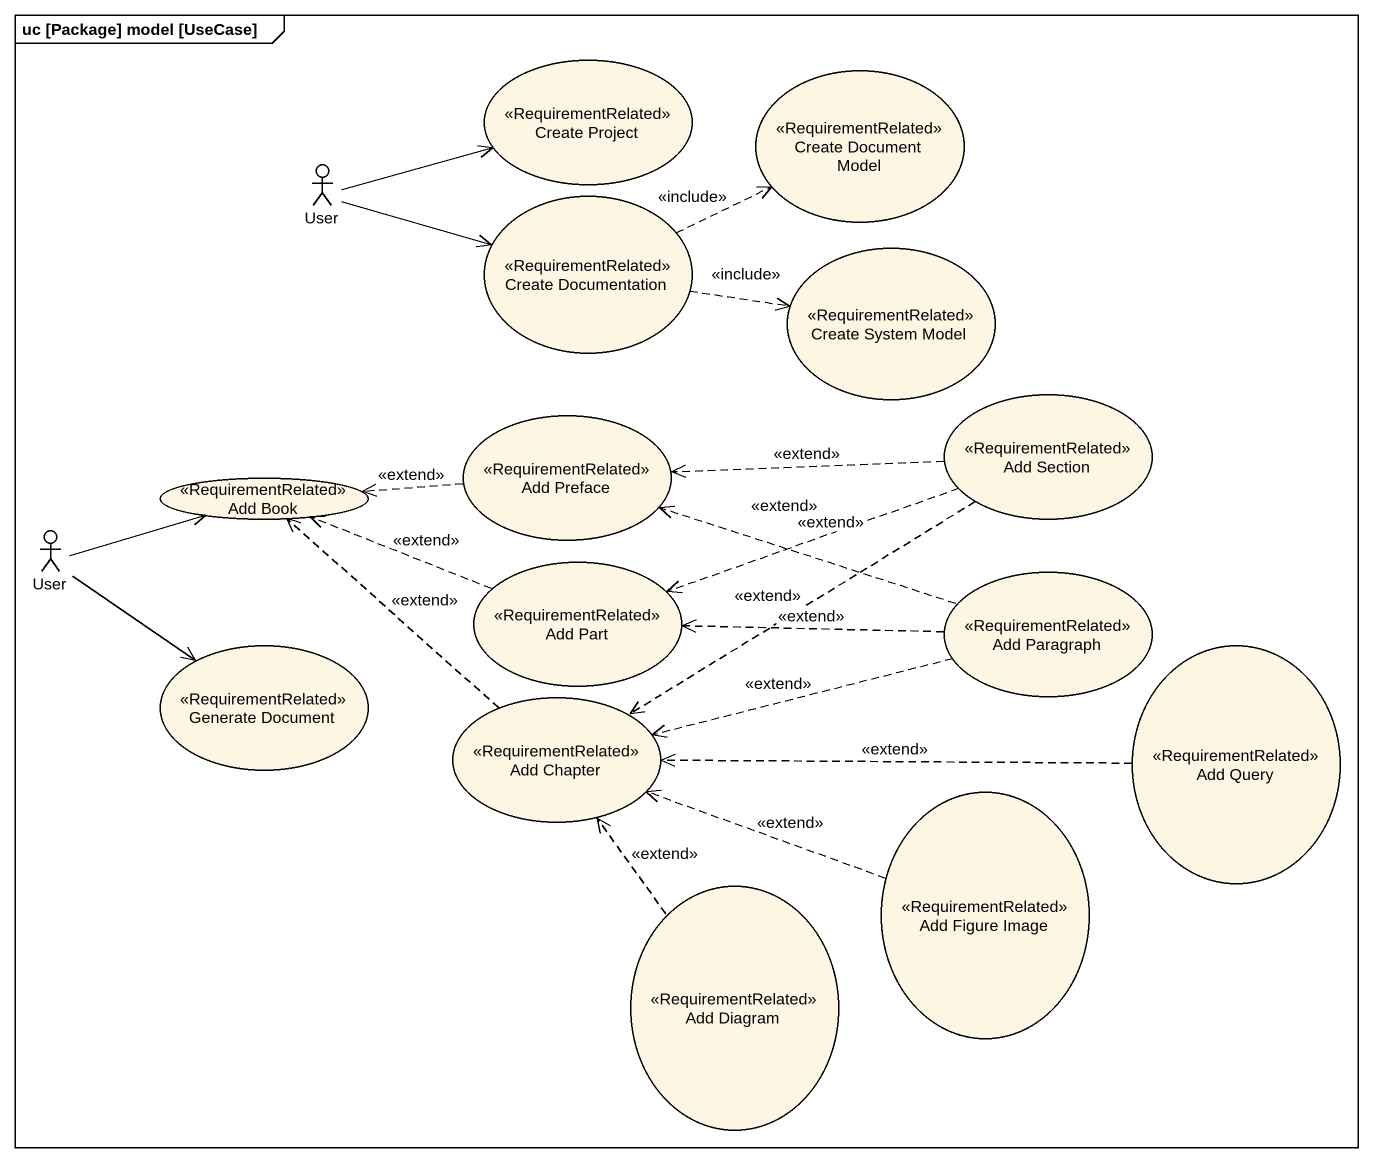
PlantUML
@startuml
mainframe uc [Package] model [UseCase]
usecase "Create Project" as Create_Project <<RequirementRelated>>
usecase "Create Document Model" as Create_Document_Model <<RequirementRelated>>
actor User
usecase "Create Documentation" as Create_Documentation <<RequirementRelated>>
usecase "Create System Model" as Create_System_Model <<RequirementRelated>>
usecase "Add Preface" as Add_Preface <<RequirementRelated>>
usecase "Add Section" as Add_Section <<RequirementRelated>>
usecase "Add Book" as Add_Book <<RequirementRelated>>
actor "User" as User_2
usecase "Add Part" as Add_Part <<RequirementRelated>>
usecase "Add Paragraph" as Add_Paragraph <<RequirementRelated>>
usecase "Generate Document" as Generate_Document <<RequirementRelated>>
usecase "Add Query" as Add_Query <<RequirementRelated>>
usecase "Add Chapter" as Add_Chapter <<RequirementRelated>>
usecase "Add Figure Image" as Add_Figure_Image <<RequirementRelated>>
usecase "Add Diagram" as Add_Diagram <<RequirementRelated>>
User -right-> Create_Project
User -right-> Create_Documentation
Create_Documentation .right.> Create_Document_Model : <<include>>
Create_Documentation .right.> Create_System_Model : <<include>>
Add_Preface .left.> Add_Book : <<extend>>
Add_Section .left.> Add_Preface : <<extend>>
Add_Section .left.> Add_Part : <<extend>>
Add_Section ..> Add_Chapter : <<extend>>
User_2 -right-> Add_Book
User_2 --> Generate_Document
Add_Part .left.> Add_Book : <<extend>>
Add_Paragraph .left.> Add_Preface : <<extend>>
Add_Paragraph .left.> Add_Part : <<extend>>
Add_Paragraph .left.> Add_Chapter : <<extend>>
Add_Query .left.> Add_Chapter : <<extend>>
Add_Chapter .up.> Add_Book : <<extend>>
Add_Figure_Image .left.> Add_Chapter : <<extend>>
Add_Diagram .up.> Add_Chapter : <<extend>>
@enduml
